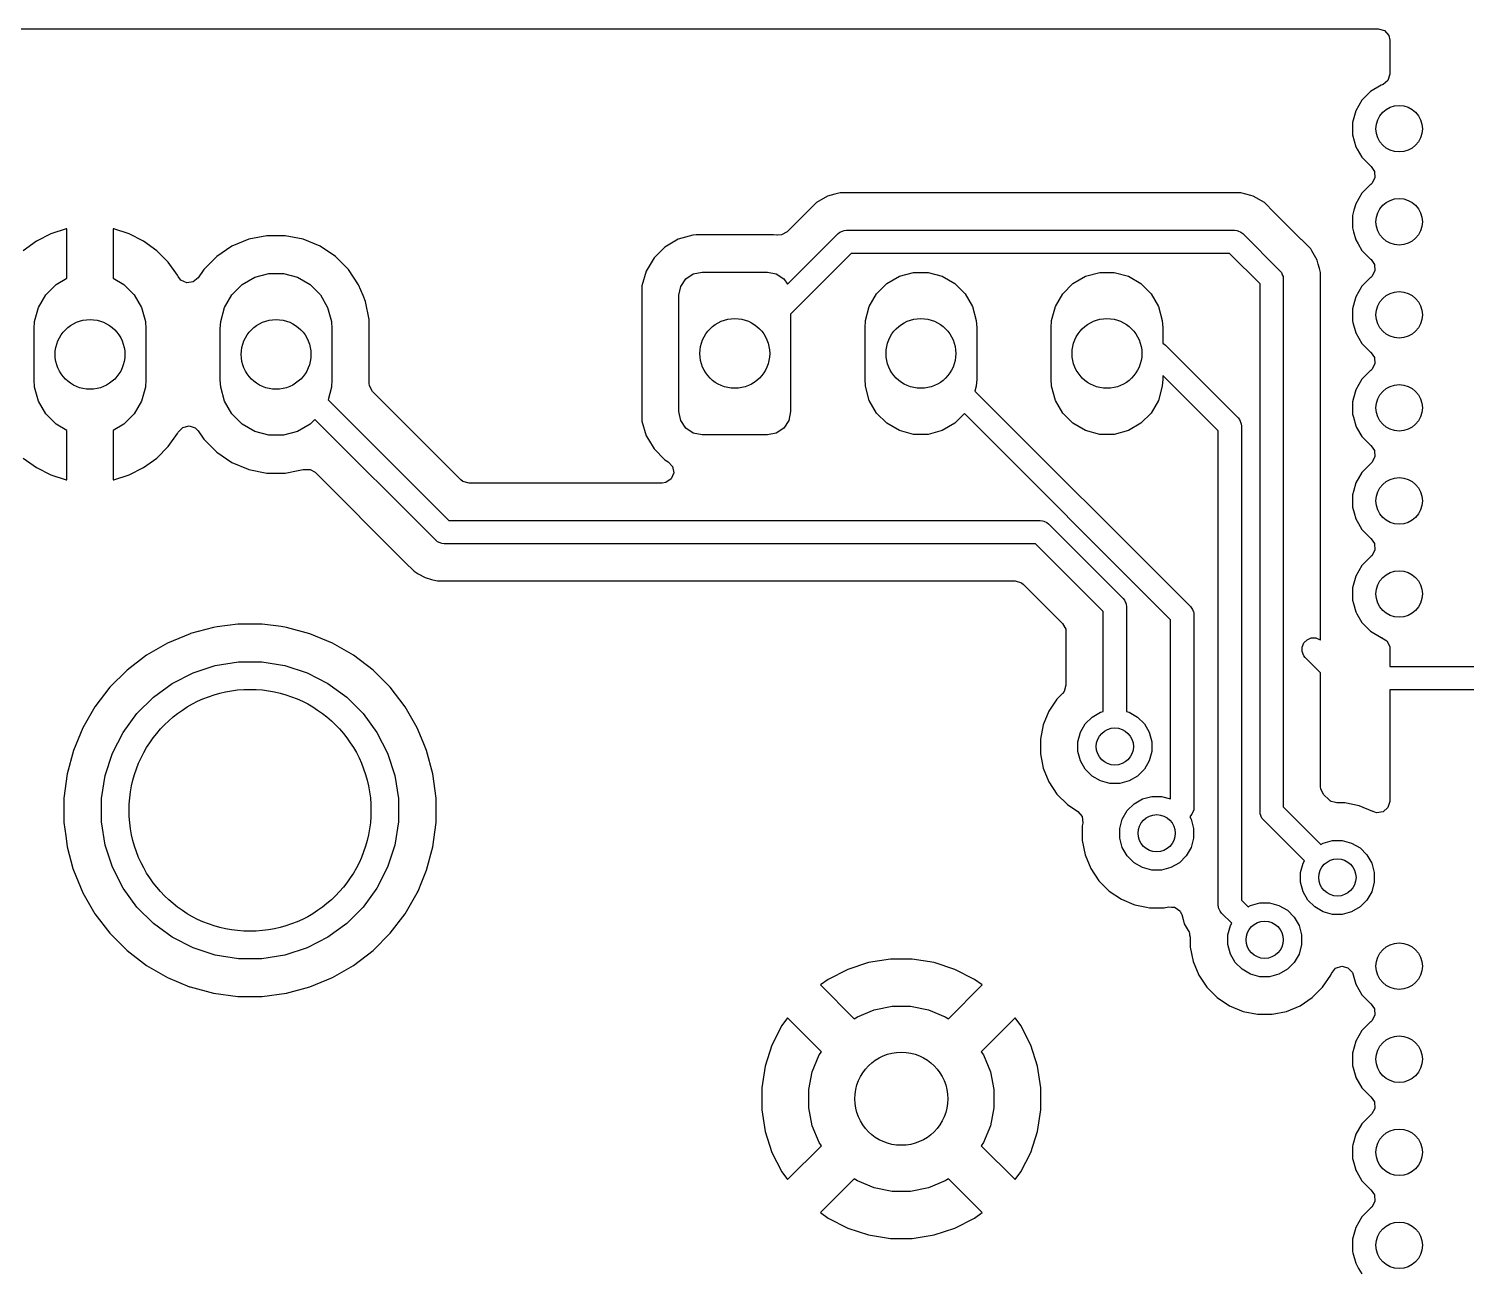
# Model space of a CAD drawing. Extents: x 0.71 to 7.56, y -5.16 to -0.79.
# Drawn here: x 2.574 to 3.182, y -1.313 to -0.787 of the extents above; entities that cross this region are included whole.
import ezdxf

# ---------------------------------------------------------------- set-up
doc = ezdxf.new("R2010")
doc.units = 0
doc.header["$MEASUREMENT"] = 0
doc.layers.add('BLACK', color=7, linetype='CONTINUOUS')

msp = doc.modelspace()

# ---------------------------------------------------------------- linework, layer by layer
at = {"layer": 'BLACK', "linetype": 'CONTINUOUS'}
for p, q in [((0.90572, -0.78742), (3.14472, -0.78742)), ((3.14472, -0.78742), (3.14736, -0.7882)), ((3.14736, -0.7882), (3.14917, -0.79028)), ((3.14917, -0.79028), (3.14961, -0.7923)), ((3.14961, -0.7923), (3.14961, -0.80663)), ((3.14961, -0.80663), (3.14883, -0.80927)), ((3.14144, -0.81396), (3.13778, -0.81763)), ((3.14594, -0.81136), (3.14144, -0.81396)), ((3.14144, -0.81396), (3.14144, -0.81396)), ((3.14599, -0.81135), (3.14594, -0.81136)), ((3.14675, -0.81107), (3.14599, -0.81135)), ((3.14883, -0.80927), (3.14675, -0.81107)), ((3.13778, -0.81763), (3.13518, -0.82212)), ((3.13778, -0.81763), (3.13778, -0.81763)), ((3.13518, -0.82212), (3.13384, -0.82713)), ((3.13384, -0.82713), (3.13384, -0.83232)), ((3.13384, -0.83232), (3.13518, -0.83733)), ((3.13518, -0.83733), (3.13577, -0.83835)), ((3.13577, -0.83835), (3.13778, -0.84182)), ((3.13778, -0.84182), (3.13778, -0.84182)), ((3.13778, -0.84182), (3.14144, -0.84549)), ((3.14144, -0.84549), (3.1415, -0.84554)), ((3.1415, -0.84554), (3.14154, -0.84559)), ((3.14154, -0.84559), (3.14167, -0.84572)), ((3.14167, -0.84572), (3.14165, -0.84574)), ((3.14165, -0.84574), (3.14312, -0.84776)), ((3.14329, -0.8505), (3.14194, -0.8529)), ((3.14312, -0.84776), (3.14329, -0.8505)), ((2.9148, -0.85745), (2.9117, -0.85828)), ((2.91696, -0.85687), (2.9148, -0.85745)), ((2.9148, -0.85745), (2.9148, -0.85745)), ((3.08083, -0.85687), (2.91696, -0.85687)), ((3.08084, -0.85687), (3.08083, -0.85687)), ((3.08113, -0.85687), (3.08084, -0.85687)), ((3.08658, -0.85687), (3.08113, -0.85687)), ((3.09073, -0.85798), (3.08658, -0.85687)), ((3.13778, -0.857), (3.13518, -0.86149)), ((3.14144, -0.85333), (3.13778, -0.857)), ((3.13778, -0.857), (3.13778, -0.857)), ((3.1415, -0.85328), (3.14144, -0.85333)), ((3.14194, -0.8529), (3.1415, -0.85328)), ((2.90698, -0.861), (2.90313, -0.86486)), ((2.9117, -0.85828), (2.90698, -0.861)), ((2.90698, -0.861), (2.90698, -0.861)), ((2.9117, -0.85828), (2.9117, -0.85828)), ((3.09184, -0.85828), (3.09073, -0.85798)), ((3.09073, -0.85798), (3.09073, -0.85798)), ((3.09656, -0.861), (3.09184, -0.85828)), ((3.10069, -0.86513), (3.09656, -0.861)), ((3.09656, -0.861), (3.09656, -0.861)), ((3.13518, -0.86149), (3.13444, -0.86424)), ((2.90313, -0.86486), (2.89463, -0.87336)), ((3.11214, -0.87658), (3.10069, -0.86513)), ((3.10069, -0.86513), (3.10069, -0.86513)), ((3.13444, -0.86424), (3.13384, -0.8665)), ((3.13384, -0.8665), (3.13384, -0.87169)), ((2.58298, -0.87424), (2.57691, -0.87733)), ((2.58946, -0.87213), (2.58298, -0.87424)), ((2.58947, -0.87213), (2.58946, -0.87213)), ((2.58976, -0.87208), (2.58947, -0.87213)), ((2.58976, -0.89301), (2.58976, -0.87208)), ((2.58976, -0.87208), (2.58976, -0.87208)), ((2.60975, -0.87213), (2.60945, -0.87208)), ((2.60945, -0.87208), (2.60945, -0.89301)), ((2.61623, -0.87424), (2.60975, -0.87213)), ((2.60975, -0.87213), (2.60975, -0.87213)), ((2.6223, -0.87733), (2.61623, -0.87424)), ((2.67447, -0.87498), (2.66686, -0.87649)), ((2.68223, -0.87498), (2.67447, -0.87498)), ((2.67447, -0.87498), (2.67447, -0.87498)), ((2.68984, -0.87649), (2.68223, -0.87498)), ((2.68223, -0.87498), (2.68223, -0.87498)), ((2.85462, -0.8747), (2.84841, -0.87651)), ((2.85607, -0.87459), (2.85462, -0.8747)), ((2.85462, -0.8747), (2.85462, -0.8747)), ((2.85608, -0.87459), (2.85607, -0.87459)), ((2.88881, -0.87459), (2.85608, -0.87459)), ((2.89026, -0.8747), (2.88881, -0.87459)), ((2.88881, -0.87459), (2.88881, -0.87459)), ((2.8903, -0.87471), (2.89026, -0.8747)), ((2.89034, -0.87471), (2.8903, -0.87471)), ((2.89051, -0.87472), (2.89034, -0.87471)), ((2.89221, -0.87468), (2.89051, -0.8747)), ((2.89051, -0.8747), (2.89051, -0.87472)), ((2.89463, -0.87336), (2.89221, -0.87468)), ((2.89473, -0.89556), (2.91621, -0.87408)), ((2.91621, -0.87408), (2.91695, -0.87347)), ((2.91695, -0.87347), (2.91799, -0.87304)), ((2.91695, -0.87347), (2.91695, -0.87347)), ((2.91799, -0.87304), (2.91872, -0.87273)), ((2.91872, -0.87273), (2.91969, -0.87264)), ((2.91872, -0.87273), (2.91872, -0.87273)), ((2.91969, -0.87264), (3.08386, -0.87264)), ((3.08386, -0.87264), (3.08482, -0.87273)), ((3.08482, -0.87273), (3.08482, -0.87273)), ((3.08482, -0.87273), (3.08534, -0.87295)), ((3.08534, -0.87295), (3.08659, -0.87347)), ((3.08659, -0.87347), (3.08659, -0.87347)), ((3.08659, -0.87347), (3.08734, -0.87408)), ((3.08734, -0.87408), (3.10309, -0.88983)), ((3.13384, -0.87169), (3.13429, -0.87336)), ((3.13429, -0.87336), (3.13518, -0.8767)), ((2.57691, -0.87733), (2.57139, -0.88134)), ((2.62782, -0.88134), (2.6223, -0.87733)), ((2.63264, -0.88616), (2.62782, -0.88134)), ((2.65969, -0.87946), (2.65324, -0.88377)), ((2.66686, -0.87649), (2.65969, -0.87946)), ((2.65969, -0.87946), (2.65969, -0.87946)), ((2.66686, -0.87649), (2.66686, -0.87649)), ((2.697, -0.87946), (2.68984, -0.87649)), ((2.68984, -0.87649), (2.68984, -0.87649)), ((2.70346, -0.88377), (2.697, -0.87946)), ((2.697, -0.87946), (2.697, -0.87946)), ((2.84284, -0.8798), (2.83826, -0.88438)), ((2.84841, -0.87651), (2.84284, -0.8798)), ((2.84284, -0.8798), (2.84284, -0.8798)), ((2.84841, -0.87651), (2.84841, -0.87651)), ((3.11231, -0.87675), (3.11214, -0.87658)), ((3.11214, -0.87658), (3.11214, -0.87658)), ((3.11616, -0.8806), (3.11231, -0.87675)), ((3.11231, -0.87675), (3.11231, -0.87675)), ((3.11659, -0.88134), (3.11616, -0.8806)), ((3.11616, -0.8806), (3.11616, -0.8806)), ((3.11616, -0.8806), (3.11616, -0.8806)), ((3.11889, -0.88532), (3.11659, -0.88134)), ((3.13518, -0.8767), (3.13616, -0.87839)), ((3.13616, -0.87839), (3.13778, -0.88119)), ((3.13778, -0.88119), (3.13778, -0.88119)), ((3.13778, -0.88119), (3.14144, -0.88486)), ((2.63665, -0.89167), (2.63264, -0.88616)), ((2.65324, -0.88377), (2.64775, -0.88926)), ((2.65324, -0.88377), (2.65324, -0.88377)), ((2.70894, -0.88926), (2.70346, -0.88377)), ((2.70346, -0.88377), (2.70346, -0.88377)), ((2.83826, -0.88438), (2.83497, -0.88994)), ((2.83826, -0.88438), (2.83826, -0.88438)), ((2.92172, -0.88248), (2.89606, -0.90814)), ((3.08182, -0.88248), (2.92172, -0.88248)), ((3.09469, -0.89535), (3.08182, -0.88248)), ((3.11933, -0.88697), (3.11889, -0.88532)), ((3.11982, -0.8888), (3.11933, -0.88697)), ((3.14144, -0.88486), (3.1415, -0.88491)), ((3.1415, -0.88491), (3.14154, -0.88496)), ((3.14154, -0.88496), (3.14167, -0.88509)), ((3.14167, -0.88509), (3.14165, -0.88511)), ((3.14165, -0.88511), (3.14312, -0.88713)), ((3.14312, -0.88713), (3.14329, -0.88987)), ((2.58523, -0.89563), (2.58976, -0.89301)), ((2.60945, -0.89301), (2.61399, -0.89563)), ((2.63697, -0.89231), (2.63665, -0.89167)), ((2.63806, -0.89373), (2.63697, -0.89231)), ((2.64054, -0.89491), (2.63806, -0.89373)), ((2.64538, -0.89281), (2.64327, -0.89457)), ((2.64775, -0.88926), (2.64538, -0.89281)), ((2.64775, -0.88926), (2.64775, -0.88926)), ((2.66397, -0.89563), (2.66931, -0.89255)), ((2.66931, -0.89255), (2.67526, -0.89095)), ((2.67526, -0.89095), (2.68143, -0.89095)), ((2.68143, -0.89095), (2.68739, -0.89255)), ((2.68739, -0.89255), (2.69273, -0.89563)), ((2.71325, -0.89571), (2.70894, -0.88926)), ((2.70894, -0.88926), (2.70894, -0.88926)), ((2.83497, -0.88995), (2.83317, -0.89616)), ((2.83497, -0.88994), (2.83497, -0.88995)), ((2.84957, -0.89643), (2.8517, -0.89324)), ((2.8517, -0.89324), (2.85489, -0.8911)), ((2.85489, -0.8911), (2.85866, -0.89035)), ((2.85866, -0.89035), (2.88622, -0.89035)), ((2.88622, -0.89035), (2.88999, -0.8911)), ((2.88999, -0.8911), (2.89318, -0.89324)), ((2.89318, -0.89324), (2.89473, -0.89556)), ((2.9368, -0.89524), (2.94214, -0.89215)), ((2.94214, -0.89215), (2.9481, -0.89056)), ((2.9481, -0.89056), (2.95426, -0.89056)), ((2.95426, -0.89056), (2.96022, -0.89215)), ((2.96022, -0.89215), (2.96556, -0.89524)), ((3.01554, -0.89524), (3.02088, -0.89215)), ((3.02088, -0.89215), (3.02684, -0.89056)), ((3.02684, -0.89056), (3.033, -0.89056)), ((3.033, -0.89056), (3.03896, -0.89215)), ((3.03896, -0.89215), (3.0443, -0.89524)), ((3.10309, -0.88983), (3.1037, -0.89057)), ((3.1037, -0.89057), (3.1037, -0.89057)), ((3.1037, -0.89057), (3.10408, -0.8915)), ((3.10408, -0.8915), (3.10442, -0.89231)), ((3.10442, -0.89231), (3.10443, -0.89235)), ((3.10443, -0.89235), (3.10453, -0.89331)), ((3.10453, -0.89331), (3.10453, -1.11666)), ((3.1203, -0.89058), (3.11982, -0.8888)), ((3.1203, -1.0461), (3.1203, -0.89058)), ((3.1203, -0.89058), (3.1203, -0.89058)), ((3.14144, -0.8927), (3.13778, -0.89637)), ((3.1415, -0.89265), (3.14144, -0.8927)), ((3.14194, -0.89227), (3.1415, -0.89265)), ((3.14329, -0.88987), (3.14194, -0.89227)), ((2.57778, -0.90533), (2.58087, -0.89999)), ((2.58087, -0.89999), (2.58523, -0.89563)), ((2.61399, -0.89563), (2.61835, -0.89999)), ((2.61835, -0.89999), (2.62143, -0.90533)), ((2.64327, -0.89457), (2.64054, -0.89491)), ((2.65652, -0.90533), (2.65961, -0.89999)), ((2.65961, -0.89999), (2.66397, -0.89563)), ((2.69273, -0.89563), (2.69709, -0.89999)), ((2.69709, -0.89999), (2.70017, -0.90533)), ((2.71513, -0.90024), (2.71325, -0.89571)), ((2.71325, -0.89571), (2.71325, -0.89571)), ((2.83317, -0.89616), (2.83305, -0.89761)), ((2.83305, -0.89761), (2.83305, -0.952)), ((2.83317, -0.89616), (2.83317, -0.89616)), ((2.84882, -0.9002), (2.84957, -0.89643)), ((2.84882, -0.94941), (2.84882, -0.9002)), ((2.92936, -0.90494), (2.93244, -0.8996)), ((2.93244, -0.8996), (2.9368, -0.89524)), ((2.96556, -0.89524), (2.96992, -0.8996)), ((2.96992, -0.8996), (2.97301, -0.90494)), ((3.0081, -0.90494), (3.01118, -0.8996)), ((3.01118, -0.8996), (3.01554, -0.89524)), ((3.0443, -0.89524), (3.04866, -0.8996)), ((3.04866, -0.8996), (3.05175, -0.90494)), ((3.09469, -1.1187), (3.09469, -0.89535)), ((3.13778, -0.89637), (3.13518, -0.90086)), ((3.13778, -0.89637), (3.13778, -0.89637)), ((2.57619, -0.91129), (2.57778, -0.90533)), ((2.62143, -0.90533), (2.62303, -0.91129)), ((2.65493, -0.91129), (2.65652, -0.90533)), ((2.70017, -0.90533), (2.70177, -0.91129)), ((2.71622, -0.90288), (2.71513, -0.90024)), ((2.71774, -0.91049), (2.71622, -0.90288)), ((2.71622, -0.90288), (2.71622, -0.90288)), ((2.71622, -0.90288), (2.71622, -0.90288)), ((2.92776, -0.91089), (2.92936, -0.90494)), ((2.97301, -0.90494), (2.9746, -0.91089)), ((3.0065, -0.91089), (3.0081, -0.90494)), ((3.05175, -0.90494), (3.05334, -0.91089)), ((3.13464, -0.90288), (3.13384, -0.90587)), ((3.13384, -0.90587), (3.13384, -0.91106)), ((3.13518, -0.90086), (3.13464, -0.90288)), ((2.57598, -0.91437), (2.57619, -0.91129)), ((2.62303, -0.91129), (2.62323, -0.91437)), ((2.65472, -0.91437), (2.65493, -0.91129)), ((2.70177, -0.91129), (2.70197, -0.91437)), ((2.71774, -0.93744), (2.71774, -0.91049)), ((2.89606, -0.90814), (2.89606, -0.94941)), ((2.92756, -0.91398), (2.92776, -0.91089)), ((2.9746, -0.91089), (2.9748, -0.91398)), ((3.0063, -0.91398), (3.0065, -0.91089)), ((3.05334, -0.91089), (3.05354, -0.91398)), ((3.13384, -0.91106), (3.13401, -0.9117)), ((3.13401, -0.9117), (3.13518, -0.91607)), ((2.57598, -0.93602), (2.57598, -0.91437)), ((2.62323, -0.91437), (2.62323, -0.93602)), ((2.65472, -0.93602), (2.65472, -0.91437)), ((2.70197, -0.91437), (2.70197, -0.93602)), ((2.92756, -0.93563), (2.92756, -0.91398)), ((2.9748, -0.91398), (2.9748, -0.93563)), ((3.0063, -0.93563), (3.0063, -0.91398)), ((3.05354, -0.91398), (3.05354, -0.92056)), ((3.13518, -0.91607), (3.13519, -0.91608)), ((3.13519, -0.91608), (3.13778, -0.92056)), ((3.05354, -0.92056), (3.05392, -0.92071)), ((3.05392, -0.92071), (3.05392, -0.92071)), ((3.05392, -0.92071), (3.05466, -0.92132)), ((3.05466, -0.92132), (3.08537, -0.95203)), ((3.13778, -0.92056), (3.13778, -0.92056)), ((3.13778, -0.92056), (3.14144, -0.92423)), ((3.14144, -0.92423), (3.1415, -0.92428)), ((3.1415, -0.92428), (3.14154, -0.92433)), ((3.14154, -0.92433), (3.14167, -0.92446)), ((3.14167, -0.92446), (3.14165, -0.92448)), ((3.14165, -0.92448), (3.14312, -0.9265)), ((3.14329, -0.92924), (3.14194, -0.93164)), ((3.14312, -0.9265), (3.14329, -0.92924)), ((2.57619, -0.93911), (2.57598, -0.93602)), ((2.62323, -0.93602), (2.62303, -0.93911)), ((2.65493, -0.93911), (2.65472, -0.93602)), ((2.70197, -0.93602), (2.70177, -0.93911)), ((2.92776, -0.93871), (2.92756, -0.93563)), ((2.9748, -0.93563), (2.9746, -0.93871)), ((3.0065, -0.93871), (3.0063, -0.93563)), ((3.05354, -0.93563), (3.05334, -0.93871)), ((3.07697, -0.95755), (3.05354, -0.93413)), ((3.05354, -0.93413), (3.05354, -0.93563)), ((3.13778, -0.93574), (3.13518, -0.94023)), ((3.14144, -0.93207), (3.13778, -0.93574)), ((3.13778, -0.93574), (3.13778, -0.93574)), ((3.1415, -0.93202), (3.14144, -0.93207)), ((3.14194, -0.93164), (3.1415, -0.93202)), ((2.57778, -0.94506), (2.57619, -0.93911)), ((2.62303, -0.93911), (2.62143, -0.94506)), ((2.65652, -0.94506), (2.65493, -0.93911)), ((2.70177, -0.93911), (2.70035, -0.94438)), ((2.71785, -0.93848), (2.71774, -0.93744)), ((2.71917, -0.94089), (2.71785, -0.93848)), ((2.75655, -0.97827), (2.71917, -0.94089)), ((2.92936, -0.94467), (2.92776, -0.93871)), ((2.9746, -0.93871), (2.97406, -0.94072)), ((2.97406, -0.94072), (3.06527, -1.03193)), ((3.0081, -0.94467), (3.0065, -0.93871)), ((3.05334, -0.93871), (3.05175, -0.94467)), ((3.13518, -0.94023), (3.13424, -0.94374)), ((2.58087, -0.9504), (2.57778, -0.94506)), ((2.62143, -0.94506), (2.61835, -0.9504)), ((2.65961, -0.9504), (2.65652, -0.94506)), ((2.70035, -0.94438), (2.75145, -0.99547)), ((2.93244, -0.95001), (2.92936, -0.94467)), ((3.01118, -0.95001), (3.0081, -0.94467)), ((3.05175, -0.94467), (3.04866, -0.95001)), ((3.13424, -0.94374), (3.13384, -0.94524)), ((3.13384, -0.94524), (3.13384, -0.95043)), ((2.58523, -0.95476), (2.58087, -0.9504)), ((2.58976, -0.95738), (2.58523, -0.95476)), ((2.61399, -0.95476), (2.60945, -0.95738)), ((2.61835, -0.9504), (2.61399, -0.95476)), ((2.66397, -0.95476), (2.65961, -0.9504)), ((2.66931, -0.95785), (2.66397, -0.95476)), ((2.69273, -0.95476), (2.68739, -0.95785)), ((2.69477, -0.95272), (2.69273, -0.95476)), ((2.74593, -1.00387), (2.69477, -0.95272)), ((2.83305, -0.952), (2.83317, -0.95345)), ((2.83317, -0.95345), (2.83317, -0.95345)), ((2.83317, -0.95345), (2.83497, -0.95966)), ((2.84957, -0.95318), (2.84882, -0.94941)), ((2.8517, -0.95637), (2.84957, -0.95318)), ((2.89531, -0.95318), (2.89318, -0.95637)), ((2.89606, -0.94941), (2.89531, -0.95318)), ((2.9368, -0.95437), (2.93244, -0.95001)), ((2.94214, -0.95745), (2.9368, -0.95437)), ((2.96556, -0.95437), (2.96022, -0.95745)), ((2.96968, -0.95026), (2.96556, -0.95437)), ((3.05687, -1.03745), (2.96968, -0.95026)), ((3.01554, -0.95437), (3.01118, -0.95001)), ((3.02088, -0.95745), (3.01554, -0.95437)), ((3.0443, -0.95437), (3.03896, -0.95745)), ((3.04866, -0.95001), (3.0443, -0.95437)), ((3.08537, -0.95203), (3.08598, -0.95278)), ((3.08598, -0.95278), (3.08672, -0.95455)), ((3.08672, -0.95455), (3.08681, -0.95551)), ((3.13384, -0.95043), (3.13419, -0.95173)), ((3.13419, -0.95173), (3.13518, -0.95544)), ((2.58976, -0.97831), (2.58976, -0.95738)), ((2.60945, -0.95738), (2.60945, -0.97831)), ((2.63264, -0.96424), (2.63665, -0.95872)), ((2.63665, -0.95872), (2.63697, -0.95808)), ((2.63697, -0.95808), (2.63886, -0.95608)), ((2.63886, -0.95608), (2.64153, -0.95542)), ((2.64153, -0.95542), (2.64413, -0.95631)), ((2.64413, -0.95631), (2.64538, -0.95759)), ((2.64538, -0.95759), (2.64775, -0.96113)), ((2.67526, -0.95944), (2.66931, -0.95785)), ((2.68143, -0.95944), (2.67526, -0.95944)), ((2.68739, -0.95785), (2.68143, -0.95944)), ((2.83497, -0.95966), (2.83497, -0.95966)), ((2.83497, -0.95966), (2.83497, -0.95966)), ((2.83497, -0.95966), (2.83592, -0.96127)), ((2.85489, -0.9585), (2.8517, -0.95637)), ((2.85866, -0.95925), (2.85489, -0.9585)), ((2.88622, -0.95925), (2.85866, -0.95925)), ((2.88999, -0.9585), (2.88622, -0.95925)), ((2.89318, -0.95637), (2.88999, -0.9585)), ((2.9481, -0.95905), (2.94214, -0.95745)), ((2.95426, -0.95905), (2.9481, -0.95905)), ((2.96022, -0.95745), (2.95426, -0.95905)), ((3.02684, -0.95905), (3.02088, -0.95745)), ((3.033, -0.95905), (3.02684, -0.95905)), ((3.03896, -0.95745), (3.033, -0.95905)), ((3.07697, -1.15811), (3.07697, -0.95755)), ((3.08681, -0.95551), (3.08681, -1.15607)), ((3.13518, -0.95544), (3.13554, -0.95607)), ((3.13554, -0.95607), (3.13778, -0.95993)), ((3.13778, -0.95993), (3.13778, -0.95993)), ((3.13778, -0.95993), (3.14144, -0.9636)), ((2.62782, -0.96906), (2.63264, -0.96424)), ((2.64775, -0.96113), (2.65324, -0.96662)), ((2.65324, -0.96662), (2.65324, -0.96662)), ((2.65324, -0.96662), (2.65969, -0.97093)), ((2.83592, -0.96127), (2.83826, -0.96523)), ((2.83826, -0.96523), (2.83826, -0.96523)), ((2.83826, -0.96523), (2.84284, -0.96981)), ((3.14144, -0.9636), (3.1415, -0.96365)), ((3.1415, -0.96365), (3.14154, -0.9637)), ((3.14154, -0.9637), (3.14167, -0.96383)), ((3.14167, -0.96383), (3.14165, -0.96385)), ((3.14165, -0.96385), (3.14312, -0.96587)), ((3.14312, -0.96587), (3.14329, -0.96861)), ((2.57139, -0.96906), (2.57691, -0.97306)), ((2.57691, -0.97306), (2.58298, -0.97616)), ((2.61623, -0.97616), (2.6223, -0.97306)), ((2.6223, -0.97306), (2.62782, -0.96906)), ((2.65969, -0.97093), (2.65969, -0.97093)), ((2.65969, -0.97093), (2.66652, -0.97376)), ((2.84284, -0.96981), (2.84284, -0.96981)), ((2.84284, -0.96981), (2.84284, -0.96981)), ((2.84284, -0.96981), (2.84284, -0.96981)), ((2.84284, -0.96981), (2.84284, -0.96981)), ((2.84284, -0.96981), (2.84422, -0.97062)), ((2.84422, -0.97062), (2.84609, -0.97263)), ((2.84609, -0.97263), (2.84659, -0.97534)), ((3.14144, -0.97144), (3.13778, -0.97511)), ((3.1415, -0.97139), (3.14144, -0.97144)), ((3.14194, -0.97101), (3.1415, -0.97139)), ((3.14329, -0.96861), (3.14194, -0.97101)), ((2.58298, -0.97616), (2.58947, -0.97826)), ((2.58947, -0.97826), (2.58947, -0.97826)), ((2.58947, -0.97826), (2.58976, -0.97831)), ((2.58976, -0.97831), (2.58976, -0.97831)), ((2.60945, -0.97831), (2.60975, -0.97826)), ((2.60975, -0.97826), (2.61623, -0.97616)), ((2.66652, -0.97376), (2.66686, -0.9739)), ((2.66686, -0.9739), (2.66686, -0.9739)), ((2.66686, -0.9739), (2.66686, -0.9739)), ((2.66686, -0.9739), (2.67447, -0.97541)), ((2.67447, -0.97541), (2.67447, -0.97541)), ((2.67447, -0.97541), (2.68223, -0.97541)), ((2.68223, -0.97541), (2.68765, -0.97433)), ((2.68765, -0.97433), (2.68984, -0.9739)), ((2.68984, -0.9739), (2.68997, -0.97386)), ((2.68984, -0.9739), (2.68984, -0.9739)), ((2.68997, -0.97386), (2.69004, -0.97386)), ((2.69004, -0.97386), (2.69007, -0.97385)), ((2.69007, -0.97386), (2.69272, -0.97384)), ((2.69007, -0.97385), (2.69007, -0.97386)), ((2.69272, -0.97384), (2.69484, -0.97508)), ((2.69484, -0.97508), (2.73268, -1.01293)), ((2.75736, -0.97893), (2.75655, -0.97827)), ((2.76, -0.9797), (2.75736, -0.97893)), ((2.84554, -0.97788), (2.84328, -0.97945)), ((2.84659, -0.97534), (2.84554, -0.97788)), ((3.13778, -0.97511), (3.13518, -0.9796)), ((3.13778, -0.97511), (3.13778, -0.97511)), ((2.84173, -0.9797), (2.76, -0.9797)), ((2.84328, -0.97945), (2.84173, -0.9797)), ((3.13421, -0.98322), (3.13384, -0.98461)), ((3.13384, -0.98461), (3.13384, -0.9898)), ((3.13518, -0.9796), (3.13421, -0.98322)), ((3.13384, -0.9898), (3.13451, -0.9923)), ((2.75145, -0.99547), (3.00172, -0.99547)), ((3.00172, -0.99547), (3.00268, -0.99557)), ((3.00268, -0.99557), (3.00268, -0.99557)), ((3.00268, -0.99557), (3.0032, -0.99578)), ((3.0032, -0.99578), (3.00445, -0.9963)), ((3.00445, -0.9963), (3.00445, -0.9963)), ((3.00445, -0.9963), (3.0052, -0.99691)), ((3.0052, -0.99691), (3.03673, -1.02845)), ((3.13451, -0.9923), (3.13518, -0.99481)), ((3.13518, -0.99481), (3.13631, -0.99676)), ((3.13631, -0.99676), (3.13778, -0.9993)), ((3.13778, -0.9993), (3.13778, -0.9993)), ((3.13778, -0.9993), (3.14144, -1.00297)), ((3.14144, -1.00297), (3.1415, -1.00302)), ((3.1415, -1.00302), (3.14154, -1.00307)), ((3.14154, -1.00307), (3.14167, -1.0032)), ((3.14167, -1.0032), (3.14165, -1.00322)), ((3.14165, -1.00322), (3.14312, -1.00524)), ((2.74668, -1.00449), (2.74593, -1.00387)), ((2.74771, -1.00492), (2.74668, -1.00449)), ((2.74668, -1.00449), (2.74668, -1.00449)), ((2.74845, -1.00522), (2.74771, -1.00492)), ((2.74941, -1.00531), (2.74845, -1.00522)), ((2.74845, -1.00522), (2.74845, -1.00522)), ((2.99968, -1.00531), (2.74941, -1.00531)), ((3.02833, -1.03396), (2.99968, -1.00531)), ((3.14329, -1.00798), (3.14194, -1.01038)), ((3.14312, -1.00524), (3.14329, -1.00798)), ((2.73268, -1.01293), (2.73268, -1.01293)), ((2.73268, -1.01293), (2.73285, -1.0131)), ((2.73285, -1.0131), (2.73285, -1.0131)), ((2.73285, -1.0131), (2.73671, -1.01695)), ((3.13778, -1.01448), (3.13518, -1.01897)), ((3.14144, -1.01081), (3.13778, -1.01448)), ((3.13778, -1.01448), (3.13778, -1.01448)), ((3.1415, -1.01076), (3.14144, -1.01081)), ((3.14194, -1.01038), (3.1415, -1.01076)), ((2.73671, -1.01695), (2.73671, -1.01695)), ((2.73671, -1.01695), (2.73671, -1.01695)), ((2.73671, -1.01695), (2.73852, -1.018)), ((2.73852, -1.018), (2.74142, -1.01967)), ((2.74142, -1.01967), (2.74405, -1.02038)), ((2.74405, -1.02038), (2.74405, -1.02038)), ((2.74405, -1.02038), (2.74461, -1.02053)), ((2.74461, -1.02053), (2.74669, -1.02108)), ((2.74669, -1.02108), (2.74669, -1.02108)), ((2.74669, -1.02108), (2.99112, -1.02108)), ((2.99112, -1.02108), (2.99376, -1.02186)), ((2.99376, -1.02186), (2.99458, -1.02251)), ((3.13463, -1.02102), (3.13384, -1.02398)), ((3.13518, -1.01897), (3.13463, -1.02102)), ((2.99458, -1.02251), (3.01113, -1.03906)), ((3.13384, -1.02398), (3.13384, -1.02917)), ((3.02833, -1.07628), (3.02833, -1.03396)), ((3.03673, -1.02845), (3.03734, -1.02919)), ((3.03734, -1.02919), (3.03734, -1.02919)), ((3.03734, -1.02919), (3.03786, -1.03045)), ((3.03786, -1.03045), (3.03807, -1.03095)), ((3.03807, -1.03095), (3.03807, -1.03096)), ((3.03807, -1.03096), (3.03817, -1.03193)), ((3.03817, -1.03193), (3.03817, -1.07628)), ((3.06527, -1.03193), (3.06588, -1.03268)), ((3.06588, -1.03268), (3.06588, -1.03268)), ((3.06588, -1.03268), (3.06608, -1.03315)), ((3.06608, -1.03315), (3.06651, -1.03418)), ((3.13384, -1.02917), (3.13422, -1.0306)), ((3.13422, -1.0306), (3.13518, -1.03418)), ((2.66216, -1.03935), (2.65347, -1.04049)), ((2.67249, -1.03935), (2.66216, -1.03935)), ((2.66216, -1.03935), (2.66216, -1.03935)), ((2.68045, -1.0404), (2.67249, -1.03935)), ((2.67249, -1.03935), (2.67249, -1.03935)), ((3.01113, -1.03906), (3.01245, -1.04148)), ((3.05687, -1.11323), (3.05687, -1.03745)), ((3.06651, -1.03418), (3.06662, -1.03445)), ((3.06662, -1.03445), (3.06671, -1.03541)), ((3.06671, -1.03541), (3.06671, -1.11699)), ((3.13518, -1.03418), (3.13567, -1.03503)), ((3.13567, -1.03503), (3.13778, -1.03867)), ((3.13778, -1.03867), (3.14144, -1.04234)), ((2.64195, -1.04337), (2.63241, -1.04732)), ((2.64215, -1.04332), (2.64195, -1.04337)), ((2.64195, -1.04337), (2.64195, -1.04337)), ((2.65192, -1.0407), (2.64215, -1.04332)), ((2.65347, -1.04049), (2.65192, -1.0407)), ((2.68272, -1.0407), (2.68045, -1.0404)), ((2.69269, -1.04337), (2.68272, -1.0407)), ((2.70223, -1.04732), (2.69269, -1.04337)), ((2.69269, -1.04337), (2.69269, -1.04337)), ((2.69269, -1.04337), (2.69269, -1.04337)), ((3.01245, -1.04148), (3.01256, -1.04252)), ((3.01256, -1.04252), (3.01256, -1.06522)), ((3.11323, -1.04727), (3.11459, -1.04591)), ((3.11459, -1.04591), (3.11636, -1.04517)), ((3.11636, -1.04517), (3.11828, -1.04517)), ((3.11828, -1.04517), (3.12006, -1.04591)), ((3.12006, -1.04591), (3.1203, -1.0461)), ((3.14144, -1.04234), (3.14594, -1.04494)), ((3.14594, -1.04494), (3.14599, -1.04495)), ((3.14599, -1.04495), (3.14602, -1.04497)), ((3.14602, -1.04497), (3.14623, -1.04506)), ((3.14623, -1.04506), (3.14622, -1.04509)), ((3.14622, -1.04509), (3.14834, -1.04638)), ((2.63241, -1.04732), (2.62347, -1.05248)), ((2.63241, -1.04732), (2.63241, -1.04732)), ((2.71117, -1.05248), (2.70223, -1.04732)), ((2.70223, -1.04732), (2.70223, -1.04732)), ((3.1125, -1.04904), (3.11323, -1.04727)), ((3.1125, -1.05096), (3.1125, -1.04904)), ((3.11323, -1.05273), (3.1125, -1.05096)), ((3.14834, -1.04638), (3.14954, -1.04886)), ((3.14954, -1.04886), (3.14961, -1.04967)), ((3.14961, -1.04967), (3.14961, -1.05728)), ((2.62347, -1.05248), (2.61528, -1.05877)), ((2.64322, -1.05991), (2.65262, -1.05686)), ((2.65262, -1.05686), (2.66238, -1.05531)), ((2.66238, -1.05531), (2.67227, -1.05531)), ((2.67227, -1.05531), (2.68203, -1.05686)), ((2.68203, -1.05686), (2.69143, -1.05991)), ((2.71936, -1.05877), (2.71117, -1.05248)), ((3.11384, -1.05348), (3.11323, -1.05273)), ((3.1203, -1.05993), (3.11384, -1.05348)), ((3.14961, -1.05728), (3.34521, -1.05728)), ((2.61528, -1.05877), (2.60798, -1.06607)), ((2.62641, -1.07021), (2.63441, -1.0644)), ((2.63441, -1.0644), (2.64322, -1.05991)), ((2.69143, -1.05991), (2.70024, -1.0644)), ((2.70024, -1.0644), (2.70823, -1.07021)), ((2.72666, -1.06607), (2.71936, -1.05877)), ((2.71936, -1.05877), (2.71936, -1.05877)), ((3.1203, -1.1081), (3.1203, -1.05993)), ((2.60798, -1.06607), (2.6017, -1.07426)), ((2.61942, -1.0772), (2.62641, -1.07021)), ((2.70823, -1.07021), (2.71522, -1.0772)), ((2.73295, -1.07426), (2.72666, -1.06607)), ((2.72666, -1.06607), (2.72666, -1.06607)), ((3.01113, -1.06867), (3.00877, -1.07103)), ((3.01178, -1.06786), (3.01113, -1.06867)), ((3.01256, -1.06522), (3.01178, -1.06786)), ((3.34724, -1.06713), (3.14961, -1.06713)), ((3.14961, -1.06713), (3.14961, -1.11432)), ((2.6017, -1.07426), (2.59653, -1.0832)), ((2.73811, -1.0832), (2.73295, -1.07426)), ((3.00532, -1.07619), (3.00294, -1.08193)), ((3.00877, -1.07103), (3.00532, -1.07619)), ((3.00532, -1.07619), (3.00532, -1.07619)), ((3.00877, -1.07103), (3.00877, -1.07103)), ((3.02366, -1.07863), (3.02722, -1.07657)), ((3.02722, -1.07657), (3.02833, -1.07628)), ((3.03817, -1.07628), (3.03927, -1.07657)), ((3.03927, -1.07657), (3.04283, -1.07863)), ((2.61361, -1.0852), (2.61942, -1.0772)), ((2.71522, -1.0772), (2.72103, -1.0852)), ((3.00294, -1.08193), (3.00173, -1.08802)), ((3.00294, -1.08193), (3.00294, -1.08193)), ((3.0187, -1.0851), (3.02075, -1.08154)), ((3.02075, -1.08154), (3.02366, -1.07863)), ((3.04283, -1.07863), (3.04574, -1.08154)), ((3.04574, -1.08154), (3.0478, -1.0851)), ((2.59653, -1.0832), (2.59258, -1.09274)), ((2.59653, -1.0832), (2.59653, -1.0832)), ((2.60913, -1.094), (2.61361, -1.0852)), ((2.72103, -1.0852), (2.72552, -1.094)), ((2.74064, -1.0893), (2.73811, -1.0832)), ((2.73811, -1.0832), (2.73811, -1.0832)), ((3.00173, -1.08802), (3.00173, -1.09423)), ((3.01763, -1.08907), (3.0187, -1.0851)), ((3.0478, -1.0851), (3.04886, -1.08907)), ((2.59258, -1.09274), (2.58991, -1.10271)), ((2.59258, -1.09274), (2.59258, -1.09274)), ((2.60607, -1.1034), (2.60913, -1.094)), ((2.72552, -1.094), (2.72857, -1.1034)), ((2.74206, -1.09274), (2.74064, -1.0893)), ((2.74474, -1.10271), (2.74206, -1.09274)), ((3.00173, -1.09423), (3.00294, -1.10031)), ((3.01763, -1.09318), (3.01763, -1.08907)), ((3.0187, -1.09715), (3.01763, -1.09318)), ((3.04886, -1.09318), (3.0478, -1.09715)), ((3.04886, -1.08907), (3.04886, -1.09318)), ((3.00294, -1.10031), (3.00294, -1.10031)), ((3.00294, -1.10031), (3.00532, -1.10605)), ((3.02075, -1.10071), (3.0187, -1.09715)), ((3.02366, -1.10362), (3.02075, -1.10071)), ((3.04574, -1.10071), (3.04283, -1.10362)), ((3.0478, -1.09715), (3.04574, -1.10071)), ((2.58991, -1.10272), (2.58856, -1.11295)), ((2.58991, -1.10271), (2.58991, -1.10272)), ((2.60452, -1.11317), (2.60607, -1.1034)), ((2.72857, -1.1034), (2.73012, -1.11317)), ((2.74608, -1.11295), (2.74474, -1.10271)), ((3.00532, -1.10605), (3.00532, -1.10605)), ((3.00532, -1.10605), (3.00877, -1.11121)), ((3.02722, -1.10567), (3.02366, -1.10362)), ((3.03119, -1.10674), (3.02722, -1.10567)), ((3.0353, -1.10674), (3.03119, -1.10674)), ((3.03927, -1.10567), (3.0353, -1.10674)), ((3.04283, -1.10362), (3.03927, -1.10567)), ((2.58856, -1.11295), (2.58856, -1.12327)), ((2.74608, -1.12327), (2.74608, -1.11295)), ((3.00877, -1.11121), (3.00877, -1.11121)), ((3.00877, -1.11121), (3.01316, -1.1156)), ((3.04494, -1.11326), (3.04891, -1.1122)), ((3.04891, -1.1122), (3.05302, -1.1122)), ((3.05302, -1.1122), (3.05687, -1.11323)), ((3.12041, -1.10914), (3.1203, -1.1081)), ((3.12173, -1.11156), (3.12041, -1.10914)), ((3.12374, -1.11357), (3.12173, -1.11156)), ((2.60452, -1.12305), (2.60452, -1.11317)), ((2.73012, -1.11317), (2.73012, -1.12305)), ((3.01316, -1.1156), (3.01316, -1.1156)), ((3.01316, -1.1156), (3.0176, -1.11857)), ((3.0176, -1.11857), (3.01936, -1.12068)), ((3.03642, -1.12179), (3.03847, -1.11823)), ((3.03847, -1.11823), (3.04138, -1.11532)), ((3.04138, -1.11532), (3.04494, -1.11326)), ((3.06662, -1.11795), (3.06588, -1.11972)), ((3.06671, -1.11699), (3.06662, -1.11795)), ((3.06662, -1.11795), (3.06662, -1.11795)), ((3.09478, -1.11966), (3.09469, -1.1187)), ((3.10453, -1.11666), (3.12041, -1.13254)), ((3.12455, -1.11423), (3.12374, -1.11357)), ((3.12466, -1.11426), (3.12455, -1.11423)), ((3.12485, -1.1144), (3.12466, -1.11426)), ((3.12603, -1.11466), (3.12485, -1.1144)), ((3.12719, -1.115), (3.12603, -1.11466)), ((3.13053, -1.115), (3.12719, -1.115)), ((3.13662, -1.11621), (3.13053, -1.115)), ((3.13053, -1.115), (3.13053, -1.115)), ((3.14236, -1.11859), (3.13662, -1.11621)), ((3.13662, -1.11621), (3.13662, -1.11621)), ((3.14242, -1.11863), (3.14236, -1.11859)), ((3.14252, -1.11866), (3.14242, -1.11863)), ((3.14258, -1.11868), (3.14252, -1.11866)), ((3.14403, -1.11915), (3.14258, -1.11868)), ((3.14258, -1.11868), (3.14258, -1.11868)), ((3.14675, -1.11876), (3.14403, -1.11915)), ((3.14883, -1.11696), (3.14675, -1.11876)), ((3.14961, -1.11432), (3.14883, -1.11696)), ((2.58856, -1.12327), (2.58931, -1.12892)), ((2.60607, -1.13282), (2.60452, -1.12305)), ((2.73012, -1.12305), (2.72857, -1.13282)), ((2.74474, -1.13351), (2.74608, -1.12327)), ((3.01936, -1.12068), (3.0197, -1.12341)), ((3.01967, -1.12358), (3.01945, -1.12471)), ((3.01945, -1.12471), (3.01945, -1.13092)), ((3.0197, -1.12341), (3.01967, -1.12358)), ((3.03535, -1.12576), (3.03642, -1.12179)), ((3.06527, -1.12047), (3.06494, -1.1208)), ((3.06494, -1.1208), (3.06551, -1.12179)), ((3.06588, -1.11972), (3.06527, -1.12047)), ((3.06551, -1.12179), (3.06658, -1.12576)), ((3.09551, -1.12143), (3.09478, -1.11966)), ((3.09613, -1.12218), (3.09551, -1.12143)), ((3.09551, -1.12143), (3.09551, -1.12143)), ((3.11345, -1.1395), (3.09613, -1.12218)), ((2.58931, -1.12892), (2.58991, -1.13351)), ((3.01945, -1.13092), (3.02066, -1.13701)), ((3.03535, -1.12987), (3.03535, -1.12576)), ((3.03642, -1.13384), (3.03535, -1.12987)), ((3.06658, -1.12987), (3.06551, -1.13384)), ((3.06658, -1.12576), (3.06658, -1.12987)), ((3.1214, -1.13197), (3.12537, -1.1309)), ((3.12537, -1.1309), (3.12948, -1.1309)), ((3.12948, -1.1309), (3.13345, -1.13197)), ((2.58991, -1.13351), (2.59238, -1.14274)), ((2.60913, -1.14222), (2.60607, -1.13282)), ((2.72857, -1.13282), (2.72552, -1.14222)), ((2.74206, -1.14348), (2.74474, -1.13351)), ((3.02066, -1.13701), (3.02066, -1.13701)), ((3.02066, -1.13701), (3.02304, -1.14274)), ((3.03847, -1.1374), (3.03642, -1.13384)), ((3.04138, -1.14031), (3.03847, -1.1374)), ((3.06346, -1.1374), (3.06055, -1.14031)), ((3.06551, -1.13384), (3.06346, -1.1374)), ((3.12041, -1.13254), (3.1214, -1.13197)), ((3.13345, -1.13197), (3.13701, -1.13402)), ((3.13701, -1.13402), (3.13992, -1.13693)), ((3.13992, -1.13693), (3.14198, -1.14049)), ((2.59238, -1.14274), (2.59258, -1.14348)), ((2.59258, -1.14348), (2.59258, -1.14348)), ((2.59258, -1.14348), (2.59653, -1.15302)), ((2.61361, -1.15102), (2.60913, -1.14222)), ((2.72552, -1.14222), (2.72103, -1.15102)), ((2.74001, -1.14843), (2.74206, -1.14348)), ((3.02304, -1.14274), (3.02304, -1.14274)), ((3.02304, -1.14274), (3.02648, -1.1479)), ((3.04494, -1.14236), (3.04138, -1.14031)), ((3.04891, -1.14343), (3.04494, -1.14236)), ((3.05302, -1.14343), (3.04891, -1.14343)), ((3.05699, -1.14236), (3.05302, -1.14343)), ((3.06055, -1.14031), (3.05699, -1.14236)), ((3.11181, -1.14446), (3.11288, -1.14049)), ((3.11288, -1.14049), (3.11345, -1.1395)), ((3.14198, -1.14049), (3.14304, -1.14446)), ((2.73841, -1.15229), (2.74001, -1.14843)), ((3.02648, -1.1479), (3.02648, -1.1479)), ((3.02648, -1.1479), (3.03087, -1.15229)), ((3.11181, -1.14857), (3.11181, -1.14446)), ((3.11288, -1.15254), (3.11181, -1.14857)), ((3.14304, -1.14857), (3.14198, -1.15254)), ((3.14304, -1.14446), (3.14304, -1.14857)), ((2.59653, -1.15302), (2.59653, -1.15302)), ((2.59653, -1.15302), (2.6017, -1.16196)), ((2.61942, -1.15902), (2.61361, -1.15102)), ((2.72103, -1.15102), (2.71522, -1.15902)), ((2.73295, -1.16196), (2.73811, -1.15302)), ((2.73811, -1.15302), (2.73841, -1.15229)), ((3.03087, -1.15229), (3.03087, -1.15229)), ((3.03087, -1.15229), (3.03604, -1.15574)), ((3.11493, -1.1561), (3.11288, -1.15254)), ((3.14198, -1.15254), (3.13992, -1.1561)), ((2.62641, -1.16601), (2.61942, -1.15902)), ((2.71522, -1.15902), (2.70823, -1.16601)), ((3.03604, -1.15574), (3.03604, -1.15574)), ((3.03604, -1.15574), (3.04133, -1.15794)), ((3.04133, -1.15794), (3.04177, -1.15812)), ((3.04177, -1.15812), (3.04663, -1.15909)), ((3.04663, -1.15909), (3.04786, -1.15933)), ((3.04786, -1.15933), (3.04786, -1.15933)), ((3.04786, -1.15933), (3.04786, -1.15933)), ((3.04786, -1.15933), (3.05407, -1.15933)), ((3.05407, -1.15933), (3.05597, -1.15895)), ((3.05597, -1.15895), (3.05722, -1.15906)), ((3.05722, -1.15906), (3.05846, -1.15911)), ((3.05846, -1.15911), (3.05858, -1.15918)), ((3.05858, -1.15918), (3.05871, -1.1592)), ((3.05871, -1.1592), (3.0597, -1.15996)), ((3.0597, -1.15996), (3.06073, -1.16067)), ((3.06073, -1.16067), (3.0608, -1.16081)), ((3.0608, -1.16081), (3.06089, -1.16088)), ((3.06089, -1.16088), (3.06144, -1.16187)), ((3.07706, -1.15907), (3.07697, -1.15811)), ((3.07717, -1.15933), (3.07706, -1.15907)), ((3.07706, -1.15907), (3.07706, -1.15907)), ((3.0778, -1.16084), (3.07717, -1.15933)), ((3.07841, -1.16159), (3.0778, -1.16084)), ((3.0778, -1.16084), (3.0778, -1.16084)), ((3.0827, -1.16587), (3.07841, -1.16159)), ((3.08681, -1.15607), (3.08966, -1.15891)), ((3.08966, -1.15891), (3.09065, -1.15834)), ((3.09065, -1.15834), (3.09462, -1.15728)), ((3.09462, -1.15728), (3.09873, -1.15728)), ((3.09873, -1.15728), (3.1027, -1.15834)), ((3.1027, -1.15834), (3.10626, -1.1604)), ((3.10626, -1.1604), (3.10917, -1.1633)), ((3.11784, -1.15901), (3.11493, -1.1561)), ((3.1214, -1.16107), (3.11784, -1.15901)), ((3.12537, -1.16213), (3.1214, -1.16107)), ((3.13345, -1.16107), (3.12948, -1.16213)), ((3.13701, -1.15901), (3.13345, -1.16107)), ((3.13992, -1.1561), (3.13701, -1.15901)), ((2.6017, -1.16196), (2.60798, -1.17015)), ((2.63441, -1.17182), (2.62641, -1.16601)), ((2.70823, -1.16601), (2.70024, -1.17182)), ((2.72666, -1.17015), (2.73295, -1.16196)), ((3.06144, -1.16187), (3.06156, -1.16216)), ((3.06156, -1.16216), (3.06214, -1.16435)), ((3.06214, -1.16435), (3.06261, -1.16609)), ((3.06261, -1.16609), (3.06466, -1.16965)), ((3.08106, -1.17083), (3.08212, -1.16686)), ((3.08212, -1.16686), (3.0827, -1.16587)), ((3.10917, -1.1633), (3.11122, -1.16686)), ((3.11122, -1.16686), (3.11229, -1.17083)), ((3.12948, -1.16213), (3.12537, -1.16213)), ((2.60798, -1.17015), (2.60798, -1.17015)), ((2.60798, -1.17015), (2.61528, -1.17745)), ((2.64322, -1.17631), (2.63441, -1.17182)), ((2.70024, -1.17182), (2.69143, -1.17631)), ((2.71936, -1.17745), (2.72666, -1.17015)), ((2.72666, -1.17015), (2.72666, -1.17015)), ((2.72666, -1.17015), (2.72666, -1.17015)), ((3.06466, -1.16965), (3.06478, -1.16994)), ((3.06478, -1.16994), (3.06487, -1.17074)), ((3.06487, -1.17074), (3.06516, -1.17181)), ((3.06516, -1.17181), (3.06516, -1.17599)), ((3.08106, -1.17494), (3.08106, -1.17083)), ((3.11229, -1.17083), (3.11229, -1.17494)), ((2.61528, -1.17745), (2.61528, -1.17745)), ((2.61528, -1.17745), (2.62347, -1.18374)), ((2.65262, -1.17936), (2.64322, -1.17631)), ((2.66238, -1.18091), (2.65262, -1.17936)), ((2.68203, -1.17936), (2.67227, -1.18091)), ((2.69143, -1.17631), (2.68203, -1.17936)), ((2.71117, -1.18374), (2.71936, -1.17745)), ((2.71936, -1.17745), (2.71936, -1.17745)), ((2.71936, -1.17745), (2.71936, -1.17745)), ((3.06516, -1.17599), (3.06637, -1.18208)), ((3.08212, -1.17892), (3.08106, -1.17494)), ((3.08418, -1.18248), (3.08212, -1.17892)), ((3.11122, -1.17892), (3.10917, -1.18248)), ((3.11229, -1.17494), (3.11122, -1.17892)), ((2.62347, -1.18374), (2.63241, -1.1889)), ((2.67227, -1.18091), (2.66238, -1.18091)), ((2.70223, -1.1889), (2.71117, -1.18374)), ((2.92024, -1.18543), (2.91196, -1.18965)), ((2.92908, -1.18256), (2.92024, -1.18543)), ((2.93827, -1.1811), (2.92908, -1.18256)), ((2.94756, -1.1811), (2.93827, -1.1811)), ((2.95674, -1.18256), (2.94756, -1.1811)), ((2.96558, -1.18543), (2.95674, -1.18256)), ((2.95674, -1.18256), (2.95674, -1.18256)), ((2.97387, -1.18965), (2.96558, -1.18543)), ((3.06637, -1.18208), (3.06637, -1.18208)), ((3.06637, -1.18208), (3.06874, -1.18782)), ((3.08709, -1.18538), (3.08418, -1.18248)), ((3.09065, -1.18744), (3.08709, -1.18538)), ((3.10626, -1.18538), (3.1027, -1.18744)), ((3.10917, -1.18248), (3.10626, -1.18538)), ((3.1249, -1.18711), (3.12662, -1.18496)), ((3.12662, -1.18496), (3.12923, -1.18409)), ((3.12923, -1.18409), (3.1319, -1.18478)), ((3.1319, -1.18478), (3.13377, -1.18679)), ((2.63241, -1.1889), (2.63241, -1.1889)), ((2.63241, -1.1889), (2.6417, -1.19275)), ((2.69269, -1.19285), (2.70223, -1.1889)), ((2.91196, -1.18965), (2.9087, -1.19202)), ((2.9087, -1.19202), (2.92301, -1.20633)), ((2.96282, -1.20633), (2.97713, -1.19202)), ((2.97713, -1.19202), (2.97387, -1.18965)), ((2.97713, -1.19202), (2.97713, -1.19202)), ((3.06874, -1.18782), (3.06874, -1.18782)), ((3.06874, -1.18782), (3.07219, -1.19298)), ((3.09462, -1.1885), (3.09065, -1.18744)), ((3.09873, -1.1885), (3.09462, -1.1885)), ((3.1027, -1.18744), (3.09873, -1.1885)), ((3.12115, -1.19298), (3.1246, -1.18782)), ((3.1246, -1.18782), (3.1249, -1.18711)), ((3.13377, -1.18679), (3.13412, -1.18771)), ((3.13412, -1.18771), (3.13518, -1.19166)), ((3.13518, -1.19166), (3.13778, -1.19615)), ((2.6417, -1.19275), (2.64195, -1.19285)), ((2.64195, -1.19285), (2.65192, -1.19552)), ((2.65192, -1.19552), (2.66216, -1.19687)), ((2.66216, -1.19687), (2.66216, -1.19687)), ((2.66216, -1.19687), (2.67248, -1.19687)), ((2.67248, -1.19687), (2.67249, -1.19687)), ((2.67249, -1.19687), (2.68272, -1.19552)), ((2.68272, -1.19552), (2.69269, -1.19285)), ((3.07219, -1.19298), (3.07219, -1.19298)), ((3.07219, -1.19298), (3.07658, -1.19737)), ((3.07658, -1.19737), (3.07658, -1.19737)), ((3.07658, -1.19737), (3.08174, -1.20082)), ((3.1116, -1.20082), (3.11676, -1.19737)), ((3.11676, -1.19737), (3.12115, -1.19298)), ((3.13778, -1.19615), (3.13778, -1.19615)), ((3.13778, -1.19615), (3.14144, -1.19982)), ((2.92435, -1.20544), (2.93148, -1.20248)), ((2.93148, -1.20248), (2.93905, -1.20098)), ((2.93905, -1.20098), (2.94677, -1.20098)), ((2.94677, -1.20098), (2.95434, -1.20248)), ((2.95434, -1.20248), (2.96147, -1.20544)), ((3.08174, -1.20082), (3.08175, -1.20082)), ((3.08175, -1.20082), (3.08748, -1.20319)), ((3.08748, -1.20319), (3.08748, -1.20319)), ((3.08748, -1.20319), (3.09357, -1.20441)), ((3.09978, -1.20441), (3.10587, -1.20319)), ((3.10587, -1.20319), (3.1116, -1.20082)), ((3.14144, -1.19982), (3.1415, -1.19987)), ((3.1415, -1.19987), (3.14154, -1.19992)), ((3.14154, -1.19992), (3.14167, -1.20005)), ((3.14167, -1.20005), (3.14165, -1.20007)), ((3.14165, -1.20007), (3.14312, -1.20209)), ((3.14312, -1.20209), (3.14329, -1.20483)), ((2.8924, -1.20921), (2.88818, -1.21749)), ((2.89478, -1.20594), (2.8924, -1.20921)), ((2.90909, -1.22025), (2.89478, -1.20594)), ((2.92301, -1.20633), (2.92435, -1.20544)), ((2.96147, -1.20544), (2.96282, -1.20633)), ((2.99105, -1.20594), (2.97674, -1.22025)), ((2.99342, -1.20921), (2.99105, -1.20594)), ((2.99105, -1.20594), (2.99105, -1.20594)), ((2.99764, -1.21749), (2.99342, -1.20921)), ((3.09357, -1.20441), (3.09357, -1.20441)), ((3.09357, -1.20441), (3.09357, -1.20441)), ((3.09357, -1.20441), (3.09978, -1.20441)), ((3.09978, -1.20441), (3.09978, -1.20441)), ((3.14144, -1.20766), (3.13778, -1.21133)), ((3.1415, -1.20761), (3.14144, -1.20766)), ((3.14194, -1.20723), (3.1415, -1.20761)), ((3.14329, -1.20483), (3.14194, -1.20723)), ((3.13518, -1.21582), (3.13384, -1.22083)), ((3.13778, -1.21133), (3.13518, -1.21582)), ((3.13778, -1.21133), (3.13778, -1.21133)), ((2.88818, -1.21749), (2.88531, -1.22633)), ((2.90524, -1.22873), (2.90819, -1.2216)), ((2.90819, -1.2216), (2.90909, -1.22025)), ((2.97674, -1.22025), (2.97763, -1.2216)), ((2.97763, -1.2216), (2.98059, -1.22873)), ((3.00051, -1.22633), (2.99764, -1.21749)), ((3.13384, -1.22083), (3.13384, -1.22602)), ((2.88531, -1.22633), (2.88386, -1.23551)), ((3.00197, -1.23551), (3.00051, -1.22633)), ((3.13384, -1.22602), (3.13518, -1.23103)), ((2.90373, -1.2363), (2.90524, -1.22873)), ((2.98059, -1.22873), (2.98209, -1.2363)), ((3.13518, -1.23103), (3.13523, -1.23112)), ((3.13523, -1.23112), (3.13778, -1.23552)), ((2.88386, -1.23551), (2.88386, -1.24481)), ((2.90373, -1.24402), (2.90373, -1.2363)), ((2.98209, -1.2363), (2.98209, -1.24402)), ((3.00197, -1.24481), (3.00197, -1.23551)), ((3.13778, -1.23552), (3.13778, -1.23552)), ((3.13778, -1.23552), (3.14144, -1.23919)), ((3.14144, -1.23919), (3.1415, -1.23924)), ((3.1415, -1.23924), (3.14154, -1.23929)), ((3.14154, -1.23929), (3.14167, -1.23942)), ((3.14167, -1.23942), (3.14165, -1.23944)), ((3.14165, -1.23944), (3.14312, -1.24146)), ((2.88386, -1.24481), (2.88531, -1.25399)), ((2.90524, -1.25159), (2.90373, -1.24402)), ((2.98209, -1.24402), (2.98059, -1.25159)), ((3.00051, -1.25399), (3.00197, -1.24481)), ((3.14194, -1.2466), (3.1415, -1.24698)), ((3.14329, -1.24421), (3.14194, -1.2466)), ((3.14312, -1.24146), (3.14329, -1.24421)), ((2.90819, -1.25872), (2.90524, -1.25159)), ((2.98059, -1.25159), (2.97763, -1.25872)), ((3.13778, -1.2507), (3.13518, -1.25519)), ((3.14144, -1.24703), (3.13778, -1.2507)), ((3.13778, -1.2507), (3.13778, -1.2507)), ((3.1415, -1.24698), (3.14144, -1.24703)), ((2.88531, -1.25399), (2.88818, -1.26283)), ((2.90909, -1.26006), (2.90819, -1.25872)), ((2.97763, -1.25872), (2.97674, -1.26006)), ((2.99764, -1.26283), (3.00051, -1.25399)), ((3.13518, -1.25519), (3.134, -1.2596)), ((2.88818, -1.26283), (2.89241, -1.27111)), ((2.89478, -1.27437), (2.90909, -1.26006)), ((2.97674, -1.26006), (2.99105, -1.27437)), ((2.99342, -1.27111), (2.99764, -1.26283)), ((3.134, -1.2596), (3.13384, -1.2602)), ((3.13384, -1.2602), (3.13384, -1.26539)), ((2.89241, -1.27111), (2.89478, -1.27437)), ((2.99105, -1.27437), (2.99342, -1.27111)), ((2.99342, -1.27111), (2.99342, -1.27111)), ((3.13384, -1.26539), (3.13436, -1.26733)), ((3.13436, -1.26733), (3.13518, -1.2704)), ((3.13518, -1.2704), (3.13559, -1.27111)), ((3.13559, -1.27111), (3.13778, -1.27489)), ((2.89478, -1.27437), (2.89478, -1.27437)), ((2.92301, -1.27398), (2.9087, -1.28829)), ((2.92435, -1.27488), (2.92301, -1.27398)), ((2.93148, -1.27783), (2.92435, -1.27488)), ((2.96147, -1.27488), (2.95434, -1.27783)), ((2.96282, -1.27398), (2.96147, -1.27488)), ((2.97713, -1.28829), (2.96282, -1.27398)), ((2.99105, -1.27437), (2.99105, -1.27437)), ((3.13778, -1.27489), (3.13778, -1.27489)), ((3.13778, -1.27489), (3.14144, -1.27856)), ((2.93905, -1.27934), (2.93148, -1.27783)), ((2.94677, -1.27934), (2.93905, -1.27934)), ((2.95434, -1.27783), (2.94677, -1.27934)), ((3.14144, -1.27856), (3.1415, -1.27861)), ((3.1415, -1.27861), (3.14154, -1.27866)), ((3.14154, -1.27866), (3.14167, -1.27879)), ((3.14167, -1.27879), (3.14165, -1.27881)), ((3.14165, -1.27881), (3.14312, -1.28083)), ((3.14312, -1.28083), (3.14329, -1.28358)), ((2.9087, -1.28829), (2.91196, -1.29067)), ((2.97386, -1.29067), (2.97713, -1.28829)), ((2.97713, -1.28829), (2.97713, -1.28829)), ((3.14144, -1.2864), (3.13778, -1.29007)), ((3.1415, -1.28635), (3.14144, -1.2864)), ((3.14194, -1.28597), (3.1415, -1.28635)), ((3.14329, -1.28358), (3.14194, -1.28597)), ((2.91196, -1.29067), (2.92024, -1.29489)), ((2.92024, -1.29489), (2.92908, -1.29776)), ((2.95674, -1.29776), (2.96558, -1.29489)), ((2.96558, -1.29489), (2.97386, -1.29067)), ((2.97386, -1.29067), (2.97386, -1.29067)), ((3.13518, -1.29456), (3.13438, -1.29754)), ((3.13778, -1.29007), (3.13518, -1.29456)), ((3.13778, -1.29007), (3.13778, -1.29007)), ((2.92908, -1.29776), (2.92908, -1.29776)), ((2.92908, -1.29776), (2.93827, -1.29921)), ((2.93827, -1.29921), (2.94756, -1.29921)), ((2.94756, -1.29921), (2.95674, -1.29776)), ((3.13438, -1.29754), (3.13384, -1.29957)), ((3.13384, -1.29957), (3.13384, -1.30476)), ((3.13384, -1.30476), (3.134, -1.30534)), ((3.134, -1.30534), (3.13518, -1.30977)), ((3.13518, -1.30977), (3.13642, -1.31192)), ((3.13642, -1.31192), (3.13778, -1.31426))]:
    msp.add_line(p, q, dxfattribs=at)
at = {"layer": 'BLACK'}
for centre, radius in [((3.15354, -0.82972), 0.00984), ((3.15354, -0.86909), 0.00984), ((3.15354, -0.90846), 0.00984), ((2.59961, -0.9252), 0.01476), ((2.67835, -0.9252), 0.01476), ((2.87244, -0.9248), 0.01476), ((2.95118, -0.9248), 0.01476), ((3.02992, -0.9248), 0.01476), ((3.15354, -0.94783), 0.00984), ((3.15354, -0.9872), 0.00984), ((3.15354, -1.02657), 0.00984), ((2.66732, -1.11811), 0.05118), ((3.03325, -1.09112), 0.00787), ((3.05096, -1.12781), 0.00787), ((3.12743, -1.14652), 0.00787), ((3.09667, -1.17289), 0.00787), ((3.15354, -1.18406), 0.00984), ((3.15354, -1.22343), 0.00984), ((2.94291, -1.24016), 0.01969), ((3.15354, -1.2628), 0.00984), ((3.15354, -1.30217), 0.00984)]:
    msp.add_circle(centre, radius, dxfattribs=at)

doc.saveas('drawing.dxf')
